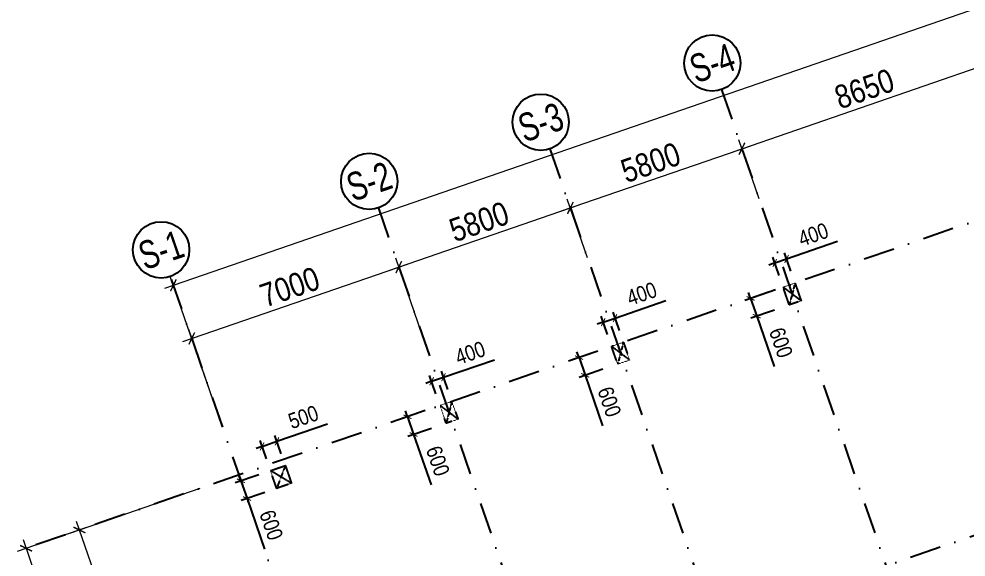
# Model space of a CAD drawing. Header units: millimetres. Extents: x 13965 to 1327256, y -72704 to 46237.
# Drawn here: x 991269 to 1021536, y -115 to 17099 of the extents above; entities that cross this region are included whole.
import ezdxf
from ezdxf.enums import TextEntityAlignment as Align

# ---------------------------------------------------------------- set-up
doc = ezdxf.new("R2010")
doc.units = ezdxf.units.MM
doc.header["$MEASUREMENT"] = 0
for name, pattern in [('DASHDOT', [1, 0.5, -0.25, 0, -0.25]), ('DASHED', [4.5, 3, -1.5]), ('ST_MBDV Cot vach 220805$0$HIDDEN', [0.375, 0.25, -0.125])]:
    doc.linetypes.add(name, pattern=pattern)
for name, color, linetype in [('ccu11-Khuat', 9, 'DASHED'), ('KC2-DIM', 251, 'Continuous'), ('KT-Luoi truc South Tower', 8, 'DASHDOT'), ('ST_MBDV Cot vach 220805$0$AUDIT_I_220805193045-1', 50, 'Continuous'), ('ST_MBDV Cot vach 220805$0$AUDIT_I_220805193045-5', 6, 'Continuous')]:
    doc.layers.add(name, color=color, linetype=linetype)
doc.layers.add('KT-Kich thuoc', color=159, linetype='Continuous', lineweight=18)
doc.styles.add('Arial Narrow', font='ARIALN.TTF')
doc.styles.add('ST_MBDV Cot vach 220805$0$HBA-Text', font='GOTHIC.TTF')
doc.dimstyles.new('ccu12-200', dxfattribs={"dimscale": 200, "dimtxt": 2.5, "dimasz": 1, "dimexe": 1, "dimexo": 2, "dimgap": 1, "dimtad": 1, "dimdec": 0, "dimdsep": 46, "dimtxsty": 'Arial Narrow', "dimblk": 'ARCHTICK', "dimcen": -1, "dimdle": 1, "dimclrd": 256, "dimclre": 256, "dimclrt": 3, "dimadec": 0, "dimazin": 2, "dimtfac": 0.1, "dimtdec": 0, "dimtmove": 0, "dimatfit": 1, "dimldrblk": 'ARCHTICK', "dimfxl": 1, "dimtvp": 0.833333, "dimtolj": 1, "dimtzin": 12, "dimarcsym": 0})
doc.dimstyles.new('CCU_1-300', dxfattribs={"dimscale": 300, "dimtxt": 2.5, "dimasz": 1, "dimexe": 1, "dimexo": 2, "dimgap": 0.5, "dimtad": 1, "dimdec": 0, "dimdsep": 46, "dimtxsty": 'Arial Narrow', "dimblk": 'ARCHTICK', "dimcen": -1, "dimdle": 1, "dimclrd": 256, "dimclre": 256, "dimclrt": 3, "dimadec": 0, "dimazin": 2, "dimtfac": 0.1, "dimtdec": 0, "dimtix": 1, "dimtmove": 2, "dimatfit": 1, "dimfxl": 1, "dimtvp": 0.833333, "dimtolj": 1, "dimtzin": 12, "dimarcsym": 0})

# ---------------------------------------------------------------- blocks, each defined once
blk = doc.blocks.new('_ArchTick')
at = {"color": 0, "const_width": 0.15}
blk.add_lwpolyline([(-0.5, -0.5), (0.5, 0.5)], dxfattribs=at)
blk = doc.blocks.new('*D1042')
at = {"layer": 'Defpoints', "color": 0, "transparency": 16777216}
for p in [(-107244, 41911, 0), (-103322, 33214, 0), (-108556, 31407)]:
    blk.add_point(p, dxfattribs=at)
at = {"layer": 'KT-Kich thuoc', "lineweight": -2, "transparency": 16777216}
for p, q in [((-107811, 41715), (-111940, 40289)), ((-111755, 40671), (-108459, 31124)), ((-103889, 33019), (-108840, 31309))]:
    blk.add_line(p, q, dxfattribs=at)
at = {"layer": 'KT-Kich thuoc', "lineweight": -2, "transparency": 16777216, "xscale": 300, "yscale": 300, "zscale": 300}
for p, rotation in [((-111657, 40387), 109.0471379637702), ((-108556, 31407), 289.0471379637702)]:
    blk.add_blockref('_ArchTick', p, dxfattribs=dict(at, rotation=rotation))
at = {"layer": 'KT-Kich thuoc', "color": 3, "transparency": 16777216, "insert": (-109603, 36071), "char_height": 750, "attachment_point": 5, "rotation": 289.0471, "style": 'Arial Narrow'}
blk.add_mtext('\\A1;9500', dxfattribs=at)
blk = doc.blocks.new('ST_MBDV Cot vach 220805$0$GRID-SYM-flat-103')
at = {"layer": 'ST_MBDV Cot vach 220805$0$AUDIT_I_220805193045-1'}
blk.add_circle((0, 0, 0), 900, dxfattribs=at)
at = {"layer": 'ST_MBDV Cot vach 220805$0$AUDIT_I_220805193045-1', "style": 'ST_MBDV Cot vach 220805$0$HBA-Text'}
blk.add_attdef('GRID', text='', height=900, rotation=19.0471, dxfattribs=at).set_placement((0, 0, 0), align=Align.MIDDLE_CENTER)
blk = doc.blocks.new('*D1050')
at = {"layer": 'Defpoints', "color": 0, "transparency": 16777216}
for p in [(-110864, 40661, 0), (-91942, -3636), (-97678, -5616)]:
    blk.add_point(p, dxfattribs=at)
at = {"layer": 'KT-Kich thuoc', "lineweight": -2, "transparency": 16777216}
for p, q in [((-111431, 40465), (-113642, 39702)), ((-113456, 40083), (-97581, -5900)), ((-92509, -3831), (-97962, -5714))]:
    blk.add_line(p, q, dxfattribs=at)
at = {"layer": 'KT-Kich thuoc', "lineweight": -2, "transparency": 16777216, "xscale": 300, "yscale": 300, "zscale": 300}
for p, rotation in [((-113358, 39800), 109.0471379637702), ((-97678, -5616), 289.0471379637702)]:
    blk.add_blockref('_ArchTick', p, dxfattribs=dict(at, rotation=rotation))
at = {"layer": 'KT-Kich thuoc', "color": 3, "transparency": 16777216, "insert": (-105015, 17266), "char_height": 750, "attachment_point": 5, "rotation": 289.0471, "style": 'Arial Narrow'}
blk.add_mtext('\\A1;48047', dxfattribs=at)
blk = doc.blocks.new('*D1056')
at = {"layer": 'Defpoints', "color": 0, "transparency": 16777216}
for p in [(-52359, 62652), (-108654, 48212), (-107112, 43748, 0)]:
    blk.add_point(p, dxfattribs=at)
at = {"layer": 'KT-Kich thuoc', "lineweight": -2, "transparency": 16777216}
for p, q in [((-53617, 67214), (-108937, 48114)), ((-52555, 63219), (-53998, 67400)), ((-107308, 44315), (-108751, 48496))]:
    blk.add_line(p, q, dxfattribs=at)
at = {"layer": 'KT-Kich thuoc', "lineweight": -2, "transparency": 16777216, "xscale": 300, "yscale": 300, "zscale": 300}
for p, rotation in [((-53900, 67116), 19.04771637789532), ((-108654, 48212), 199.0477163778953)]:
    blk.add_blockref('_ArchTick', p, dxfattribs=dict(at, rotation=rotation))
at = {"layer": 'KT-Kich thuoc', "color": 3, "transparency": 16777216, "insert": (-78140, 59662), "char_height": 750, "attachment_point": 5, "rotation": 19.0477, "style": 'Arial Narrow'}
blk.add_mtext('\\A1;57925', dxfattribs=at)
blk = doc.blocks.new('*D1057')
at = {"layer": 'Defpoints', "color": 0, "transparency": 16777216}
for p in [(-101450, 48795), (-100280, 45407), (-106897, 43123)]:
    blk.add_point(p, dxfattribs=at)
at = {"layer": 'KT-Kich thuoc', "lineweight": -2, "transparency": 16777216}
for p, q in [((-100476, 45974), (-101548, 49079)), ((-108350, 46413), (-101166, 48893)), ((-107092, 43690), (-108164, 46794))]:
    blk.add_line(p, q, dxfattribs=at)
for p, xscale, yscale, zscale, rotation in [((-101450, 48795), 300, 300, 300, 19.04713796427213), ((-108066, 46511), 300.0000000000001, 300.0000000000001, 300.0000000000001, 199.0471379642721)]:
    blk.add_blockref('_ArchTick', p, dxfattribs=dict(at, xscale=xscale, yscale=yscale, zscale=zscale, rotation=rotation))
at = {"layer": 'KT-Kich thuoc', "color": 3, "transparency": 16777216, "insert": (-104932, 48157), "char_height": 750, "attachment_point": 5, "rotation": 19.0471, "style": 'Arial Narrow'}
blk.add_mtext('\\A1;7000', dxfattribs=at)
blk = doc.blocks.new('*D1058')
at = {"layer": 'Defpoints', "color": 0, "transparency": 16777216}
for p in [(-95967, 50688), (-95220, 48523), (-100280, 45407)]:
    blk.add_point(p, dxfattribs=at)
at = {"layer": 'KT-Kich thuoc', "lineweight": -2, "transparency": 16777216}
for p, q in [((-95415, 49090), (-96065, 50972)), ((-101733, 48697), (-95684, 50786)), ((-100476, 45974), (-101548, 49079))]:
    blk.add_line(p, q, dxfattribs=at)
for p, xscale, yscale, zscale, rotation in [((-95967, 50688), 300, 300, 300, 19.04713796427213), ((-101450, 48795), 300.0000000000001, 300.0000000000001, 300.0000000000001, 199.0471379642721)]:
    blk.add_blockref('_ArchTick', p, dxfattribs=dict(at, xscale=xscale, yscale=yscale, zscale=zscale, rotation=rotation))
at = {"layer": 'KT-Kich thuoc', "color": 3, "transparency": 16777216, "insert": (-98882, 50245), "char_height": 750, "attachment_point": 5, "rotation": 19.0471, "style": 'Arial Narrow'}
blk.add_mtext('\\A1;5800', dxfattribs=at)
blk = doc.blocks.new('*D1059')
at = {"layer": 'Defpoints', "color": 0, "transparency": 16777216}
for p in [(-90485, 52581), (-89737, 50415), (-95220, 48523)]:
    blk.add_point(p, dxfattribs=at)
at = {"layer": 'KT-Kich thuoc', "lineweight": -2, "transparency": 16777216}
for p, q in [((-96251, 50590), (-90201, 52679)), ((-89933, 50983), (-90583, 52864)), ((-95415, 49090), (-96065, 50972))]:
    blk.add_line(p, q, dxfattribs=at)
for p, xscale, yscale, zscale, rotation in [((-90485, 52581), 300, 300, 300, 19.04713796427213), ((-95967, 50688), 300.0000000000001, 300.0000000000001, 300.0000000000001, 199.0471379642721)]:
    blk.add_blockref('_ArchTick', p, dxfattribs=dict(at, xscale=xscale, yscale=yscale, zscale=zscale, rotation=rotation))
at = {"layer": 'KT-Kich thuoc', "color": 3, "transparency": 16777216, "insert": (-93400, 52138), "char_height": 750, "attachment_point": 5, "rotation": 19.0471, "style": 'Arial Narrow'}
blk.add_mtext('\\A1;5800', dxfattribs=at)
blk = doc.blocks.new('*D1060')
at = {"layer": 'Defpoints', "color": 0, "transparency": 16777216}
for p in [(-82308, 55404), (-81561, 53238), (-89737, 50415)]:
    blk.add_point(p, dxfattribs=at)
at = {"layer": 'KT-Kich thuoc', "lineweight": -2, "transparency": 16777216}
for p, q in [((-90768, 52483), (-82025, 55502)), ((-81757, 53805), (-82406, 55687)), ((-89933, 50983), (-90583, 52864))]:
    blk.add_line(p, q, dxfattribs=at)
for p, xscale, yscale, zscale, rotation in [((-82308, 55404), 300, 300, 300, 19.04713796427213), ((-90485, 52581), 300.0000000000001, 300.0000000000001, 300.0000000000001, 199.0471379642721)]:
    blk.add_blockref('_ArchTick', p, dxfattribs=dict(at, xscale=xscale, yscale=yscale, zscale=zscale, rotation=rotation))
at = {"layer": 'KT-Kich thuoc', "color": 3, "transparency": 16777216, "insert": (-86570, 54496), "char_height": 750, "attachment_point": 5, "rotation": 19.0471, "style": 'Arial Narrow'}
blk.add_mtext('\\A1;8650', dxfattribs=at)
blk = doc.blocks.new('*D867')
at = {"layer": 'Defpoints', "color": 0, "transparency": 16777216}
for p in [(999309, 2650), (999504, 2083), (998559, 1757)]:
    blk.add_point(p, dxfattribs=at)
at = {"layer": 'KC2-DIM', "lineweight": -2, "transparency": 16777216}
for p, q in [((998931, 2520), (998174, 2258)), ((998363, 2324), (998298, 2513)), ((998363, 2324), (998559, 1757)), ((999126, 1952), (998370, 1691)), ((998559, 1757), (999116, 143))]:
    blk.add_line(p, q, dxfattribs=at)
at = {"layer": 'KC2-DIM', "lineweight": -2, "transparency": 16777216, "xscale": 200, "yscale": 200, "zscale": 200}
for p, rotation in [((998363, 2324), 289.0471379539914), ((998559, 1757), 109.0471379539914)]:
    blk.add_blockref('_ArchTick', p, dxfattribs=dict(at, rotation=rotation))
at = {"layer": 'KC2-DIM', "color": 3, "transparency": 16777216, "insert": (999333, 909), "char_height": 500, "attachment_point": 5, "rotation": 289.0471, "style": 'Arial Narrow'}
blk.add_mtext('\\A1;600', dxfattribs=at)
blk = doc.blocks.new('*D868')
at = {"layer": 'Defpoints', "color": 0, "transparency": 16777216}
for p in [(999514, 3588), (999781, 2813), (999309, 2650)]:
    blk.add_point(p, dxfattribs=at)
at = {"layer": 'KC2-DIM', "lineweight": -2, "transparency": 16777216}
for p, q in [((999514, 3588), (1001125, 4145)), ((999651, 3191), (999448, 3777)), ((999041, 3425), (998852, 3360)), ((999178, 3028), (998976, 3614)), ((999041, 3425), (999514, 3588))]:
    blk.add_line(p, q, dxfattribs=at)
at = {"layer": 'KC2-DIM', "lineweight": -2, "transparency": 16777216, "xscale": 200, "yscale": 200, "zscale": 200}
for p, rotation in [((999514, 3588), 199.0471379540033), ((999041, 3425), 19.04713795400334)]:
    blk.add_blockref('_ArchTick', p, dxfattribs=dict(at, rotation=rotation))
at = {"layer": 'KC2-DIM', "color": 3, "transparency": 16777216, "insert": (1000360, 4362), "char_height": 500, "attachment_point": 5, "rotation": 19.0471, "style": 'Arial Narrow'}
blk.add_mtext('\\A1;500', dxfattribs=at)
blk = doc.blocks.new('*D869')
at = {"layer": 'Defpoints', "color": 0, "transparency": 16777216}
for p in [(1004631, 4699), (1004827, 4132), (1003882, 3806)]:
    blk.add_point(p, dxfattribs=at)
at = {"layer": 'KC2-DIM', "lineweight": -2, "transparency": 16777216}
for p, q in [((1004253, 4569), (1003497, 4308)), ((1003686, 4373), (1003620, 4562)), ((1003686, 4373), (1003882, 3806)), ((1004449, 4002), (1003692, 3740)), ((1003882, 3806), (1004439, 2192))]:
    blk.add_line(p, q, dxfattribs=at)
at = {"layer": 'KC2-DIM', "lineweight": -2, "transparency": 16777216, "xscale": 200, "yscale": 200, "zscale": 200}
for p, rotation in [((1003686, 4373), 289.0471379539914), ((1003882, 3806), 109.0471379539914)]:
    blk.add_blockref('_ArchTick', p, dxfattribs=dict(at, rotation=rotation))
at = {"layer": 'KC2-DIM', "color": 3, "transparency": 16777216, "insert": (1004656, 2959), "char_height": 500, "attachment_point": 5, "rotation": 289.0471, "style": 'Arial Narrow'}
blk.add_mtext('\\A1;600', dxfattribs=at)
blk = doc.blocks.new('*D870')
at = {"layer": 'Defpoints', "color": 0, "transparency": 16777216}
for p in [(1004836, 5638), (1005104, 4863), (1004726, 4732)]:
    blk.add_point(p, dxfattribs=at)
at = {"layer": 'KC2-DIM', "lineweight": -2, "transparency": 16777216}
for p, q in [((1004836, 5638), (1006463, 6199)), ((1004973, 5241), (1004771, 5827)), ((1004458, 5507), (1004269, 5442)), ((1004595, 5110), (1004393, 5696)), ((1004458, 5507), (1004836, 5638))]:
    blk.add_line(p, q, dxfattribs=at)
at = {"layer": 'KC2-DIM', "lineweight": -2, "transparency": 16777216, "xscale": 200, "yscale": 200, "zscale": 200}
for p, rotation in [((1004836, 5638), 199.0471379540136), ((1004458, 5507), 19.04713795401357)]:
    blk.add_blockref('_ArchTick', p, dxfattribs=dict(at, rotation=rotation))
at = {"layer": 'KC2-DIM', "color": 3, "transparency": 16777216, "insert": (1005690, 6414), "char_height": 500, "attachment_point": 5, "rotation": 19.0471, "style": 'Arial Narrow'}
blk.add_mtext('\\A1;400', dxfattribs=at)
blk = doc.blocks.new('*D871')
at = {"layer": 'Defpoints', "color": 0, "transparency": 16777216}
for p in [(1010114, 6592), (1010310, 6025), (1009364, 5699)]:
    blk.add_point(p, dxfattribs=at)
at = {"layer": 'KC2-DIM', "lineweight": -2, "transparency": 16777216}
for p, q in [((1009736, 6462), (1008979, 6200)), ((1009168, 6266), (1009103, 6455)), ((1009168, 6266), (1009364, 5699)), ((1009932, 5895), (1009175, 5633)), ((1009364, 5699), (1009921, 4085))]:
    blk.add_line(p, q, dxfattribs=at)
at = {"layer": 'KC2-DIM', "lineweight": -2, "transparency": 16777216, "xscale": 200, "yscale": 200, "zscale": 200}
for p, rotation in [((1009168, 6266), 289.0471379539914), ((1009364, 5699), 109.0471379539914)]:
    blk.add_blockref('_ArchTick', p, dxfattribs=dict(at, rotation=rotation))
at = {"layer": 'KC2-DIM', "color": 3, "transparency": 16777216, "insert": (1010138, 4851), "char_height": 500, "attachment_point": 5, "rotation": 289.0471, "style": 'Arial Narrow'}
blk.add_mtext('\\A1;600', dxfattribs=at)
blk = doc.blocks.new('*D872')
at = {"layer": 'Defpoints', "color": 0, "transparency": 16777216}
for p in [(1010319, 7530), (1010586, 6755), (1010208, 6625)]:
    blk.add_point(p, dxfattribs=at)
at = {"layer": 'KC2-DIM', "lineweight": -2, "transparency": 16777216}
for p, q in [((1010319, 7530), (1011945, 8092)), ((1010078, 7003), (1009875, 7589)), ((1010456, 7133), (1010254, 7720)), ((1009941, 7400), (1009752, 7335)), ((1009941, 7400), (1010319, 7530))]:
    blk.add_line(p, q, dxfattribs=at)
at = {"layer": 'KC2-DIM', "lineweight": -2, "transparency": 16777216, "xscale": 200, "yscale": 200, "zscale": 200}
for p, rotation in [((1010319, 7530), 199.0471379540141), ((1009941, 7400), 19.04713795401405)]:
    blk.add_blockref('_ArchTick', p, dxfattribs=dict(at, rotation=rotation))
at = {"layer": 'KC2-DIM', "color": 3, "transparency": 16777216, "insert": (1011173, 8307), "char_height": 500, "attachment_point": 5, "rotation": 19.0471, "style": 'Arial Narrow'}
blk.add_mtext('\\A1;400', dxfattribs=at)
blk = doc.blocks.new('*D873')
at = {"layer": 'Defpoints', "color": 0, "transparency": 16777216}
for p in [(1015596, 8485), (1015792, 7918), (1014846, 7591)]:
    blk.add_point(p, dxfattribs=at)
at = {"layer": 'KC2-DIM', "lineweight": -2, "transparency": 16777216}
for p, q in [((1015218, 8354), (1014462, 8093)), ((1014651, 8158), (1014585, 8348)), ((1014651, 8158), (1014846, 7591)), ((1015414, 7787), (1014657, 7526)), ((1014846, 7591), (1015403, 5978))]:
    blk.add_line(p, q, dxfattribs=at)
at = {"layer": 'KC2-DIM', "lineweight": -2, "transparency": 16777216, "xscale": 200, "yscale": 200, "zscale": 200}
for p, rotation in [((1014651, 8158), 289.0471379539914), ((1014846, 7591), 109.0471379539914)]:
    blk.add_blockref('_ArchTick', p, dxfattribs=dict(at, rotation=rotation))
at = {"layer": 'KC2-DIM', "color": 3, "transparency": 16777216, "insert": (1015621, 6744), "char_height": 500, "attachment_point": 5, "rotation": 289.0471, "style": 'Arial Narrow'}
blk.add_mtext('\\A1;600', dxfattribs=at)
blk = doc.blocks.new('*D874')
at = {"layer": 'Defpoints', "color": 0, "transparency": 16777216}
for p in [(1015801, 9423), (1015691, 8518), (1016069, 8648)]:
    blk.add_point(p, dxfattribs=at)
at = {"layer": 'KC2-DIM', "lineweight": -2, "transparency": 16777216}
for p, q in [((1015801, 9423), (1017428, 9985)), ((1015560, 8896), (1015358, 9482)), ((1015423, 9293), (1015801, 9423)), ((1015938, 9026), (1015736, 9612)), ((1015423, 9293), (1015234, 9227))]:
    blk.add_line(p, q, dxfattribs=at)
at = {"layer": 'KC2-DIM', "lineweight": -2, "transparency": 16777216, "xscale": 200, "yscale": 200, "zscale": 200}
for p, rotation in [((1015423, 9293), 19.0471379540131), ((1015801, 9423), 199.0471379540131)]:
    blk.add_blockref('_ArchTick', p, dxfattribs=dict(at, rotation=rotation))
at = {"layer": 'KC2-DIM', "color": 3, "transparency": 16777216, "insert": (1016655, 10200), "char_height": 500, "attachment_point": 5, "rotation": 19.0471, "style": 'Arial Narrow'}
blk.add_mtext('\\A1;400', dxfattribs=at)
blk = doc.blocks.new('*U1029')
at = {"color": 6, "linetype": 'ST_MBDV Cot vach 220805$0$HIDDEN', "ltscale": 10}
for p, q in [((-75, 125), (-475, -475)), ((-75, -475), (-475, 125))]:
    blk.add_line(p, q, dxfattribs=at)
blk.add_lwpolyline([(-475, -475), (-75, -475), (-75, 125), (-475, 125)], close=True, dxfattribs=at)
blk = doc.blocks.new('*U1028')
at = {"color": 6, "linetype": 'ST_MBDV Cot vach 220805$0$HIDDEN', "ltscale": 10}
for p, q in [((-75, 125), (-475, -475)), ((-75, -475), (-475, 125))]:
    blk.add_line(p, q, dxfattribs=at)
blk.add_lwpolyline([(-475, -475), (-75, -475), (-75, 125), (-475, 125)], close=True, dxfattribs=at)
blk = doc.blocks.new('*U1027')
at = {"color": 6, "linetype": 'ST_MBDV Cot vach 220805$0$HIDDEN', "ltscale": 10}
for p, q in [((-75, 125), (-475, -475)), ((-75, -475), (-475, 125))]:
    blk.add_line(p, q, dxfattribs=at)
blk.add_lwpolyline([(-475, -475), (-75, -475), (-75, 125), (-475, 125)], close=True, dxfattribs=at)
blk = doc.blocks.new('*U1030')
at = {"color": 6, "linetype": 'ST_MBDV Cot vach 220805$0$HIDDEN', "ltscale": 10}
for p, q in [((25, 125), (-475, -475)), ((25, -475), (-475, 125))]:
    blk.add_line(p, q, dxfattribs=at)
blk.add_lwpolyline([(-475, -475), (25, -475), (25, 125), (-475, 125)], close=True, dxfattribs=at)
blk = doc.blocks.new('MBCV-T39')
at = {"layer": 'ST_MBDV Cot vach 220805$0$AUDIT_I_220805193045-5', "linetype": 'ByBlock', "xscale": -1, "rotation": 199.0471379540016}
for name, p in [('*U1027', (-75290, 20788)), ('*U1028', (-80773, 18895)), ('*U1029', (-86255, 17002)), ('*U1030', (-91672, 14920))]:
    blk.add_blockref(name, p, dxfattribs=at)
blk = doc.blocks.new('Asix South Tower')
at = {"layer": 'KT-Luoi truc South Tower', "ltscale": 2000}
for p, q in [((-45928.1, 63080), (-113358.3, 39799.9)), ((-91137.3, 54471), (-72972, 1855.8)), ((-96619.8, 52578.2), (-78454.5, -37)), ((-102102.2, 50685.3), (-83937, -1929.8)), ((-108719, 48400.9), (-90553.7, -4214.3)), ((-67132.6, 45709), (-110541.5, 30722.1))]:
    blk.add_line(p, q, dxfattribs=at)
at = {"layer": 'KT-Kich thuoc'}
ref = blk.add_blockref('ST_MBDV Cot vach 220805$0$GRID-SYM-flat-103', (-91431.1, 55321.7), dxfattribs=at)
ref.add_attrib('GRID', 'S-4', dxfattribs={"layer": 'ST_MBDV Cot vach 220805$0$AUDIT_I_220805193045-1', "height": 900, "rotation": 19, "style": 'ST_MBDV Cot vach 220805$0$HBA-Text', "width": 0.75}).set_placement((-91431.1, 55321.7, 0), align=Align.MIDDLE_CENTER)
ref = blk.add_blockref('ST_MBDV Cot vach 220805$0$GRID-SYM-flat-103', (-96913.5, 53428.9), dxfattribs=at)
ref.add_attrib('GRID', 'S-3', dxfattribs={"layer": 'ST_MBDV Cot vach 220805$0$AUDIT_I_220805193045-1', "height": 900, "rotation": 19, "style": 'ST_MBDV Cot vach 220805$0$HBA-Text', "width": 0.75}).set_placement((-96913.5, 53428.9, 0), align=Align.MIDDLE_CENTER)
ref = blk.add_blockref('ST_MBDV Cot vach 220805$0$GRID-SYM-flat-103', (-102396, 51536.1), dxfattribs=at)
ref.add_attrib('GRID', 'S-2', dxfattribs={"layer": 'ST_MBDV Cot vach 220805$0$AUDIT_I_220805193045-1', "height": 900, "rotation": 19.04714, "style": 'ST_MBDV Cot vach 220805$0$HBA-Text', "width": 0.75}).set_placement((-102396, 51536.1, 0), align=Align.MIDDLE_CENTER)
ref = blk.add_blockref('ST_MBDV Cot vach 220805$0$GRID-SYM-flat-103', (-109045.2, 49346.2), dxfattribs=at)
ref.add_attrib('GRID', 'S-1', dxfattribs={"layer": 'ST_MBDV Cot vach 220805$0$AUDIT_I_220805193045-1', "height": 900, "rotation": 19, "style": 'ST_MBDV Cot vach 220805$0$HBA-Text', "width": 0.75}).set_placement((-109045.2, 49346.2, 0), align=Align.MIDDLE_CENTER)
dim = blk.add_linear_dim(base=(-108653.6, 48211.9), p1=(-52359, 62651.6), p2=(-107112.2, 43747.5, 0), angle=199.04772, dimstyle='CCU_1-300', dxfattribs=at)
dim.commit()
dim.dimension.update_dxf_attribs({"geometry": '*D1056', "text_midpoint": (-78139.5, 59662.1), "dimtype": 129})
for base, p1, p2, angle, picture, middle in [((-82308.4, 55403.7), (-89737.2, 50415.4), (-81560.8, 53238.3), 19.04714, '*D1060', (-86570.5, 54496)), ((-90484.8, 52580.8), (-95219.6, 48522.6), (-89737.2, 50415.4), 19.04714, '*D1059', (-93399.9, 52138.2)), ((-95967.2, 50688), (-100279.9, 45407), (-95219.6, 48522.6), 19.04714, '*D1058', (-98882.4, 50245.4)), ((-101449.7, 48795.2), (-106896.7, 43122.6), (-100279.9, 45407), 19.04714, '*D1057', (-104932, 48156.8)), ((-108556.5, 31407.3), (-107243.8, 41910.9, 0), (-103322.2, 33214.4, 0), 109.04714, '*D1042', (-109602.9, 36071.2)), ((-97678.5, -5616.2), (-110863.9, 40661.1, 0), (-91942.1, -3635.7), 109.04714, '*D1050', (-105014.6, 17265.8))]:
    dim = blk.add_linear_dim(base=base, p1=p1, p2=p2, angle=angle, dimstyle='CCU_1-300', dxfattribs=at)
    dim.commit()
    dim.dimension.update_dxf_attribs({"geometry": picture, "text_midpoint": middle})

msp = doc.modelspace()

# ---------------------------------------------------------------- block references
at = {"layer": 'ccu11-Khuat'}
msp.add_blockref('MBCV-T39', (1091585, -12563.9), dxfattribs=at)
at = {"layer": 'KT-Kich thuoc'}
msp.add_blockref('Asix South Tower', (1104857.6, -39634.4), dxfattribs=at)

# ---------------------------------------------------------------- dimensions: what is measured, and where the dimension line sits
at = {"layer": 'KC2-DIM'}
for p1, p2, distance, picture, middle in [((1015690.8, 8517.6), (1016068.9, 8648.1), 820, '*D874', (1016655.1, 10199.6)), ((1010208.3, 6624.8), (1010586.4, 6755.4), 820, '*D872', (1011172.6, 8306.9)), ((1015596.3, 8484.9), (1015792.1, 7917.8), -1000.4, '*D873', (1015620.6, 6744.1)), ((1004725.9, 4732), (1005104, 4862.5), 820, '*D870', (1005690.2, 6414)), ((1010113.8, 6592.2), (1010309.6, 6025), -1000.4, '*D871', (1010138.1, 4851.4)), ((999308.7, 2650.2), (999781.3, 2813.3), 820, '*D868', (1000359.8, 4362.2)), ((1004631.3, 4699.3), (1004827.2, 4132.2), -1000.4, '*D869', (1004655.7, 2958.5)), ((999308.7, 2650.2), (999504.5, 2083), -1000.4, '*D867', (999333, 909.3))]:
    dim = msp.add_aligned_dim(p1=p1, p2=p2, distance=distance, dimstyle='ccu12-200', dxfattribs=at)
    dim.commit()
    dim.dimension.update_dxf_attribs({"geometry": picture, "text_midpoint": middle})

doc.saveas('drawing.dxf')
